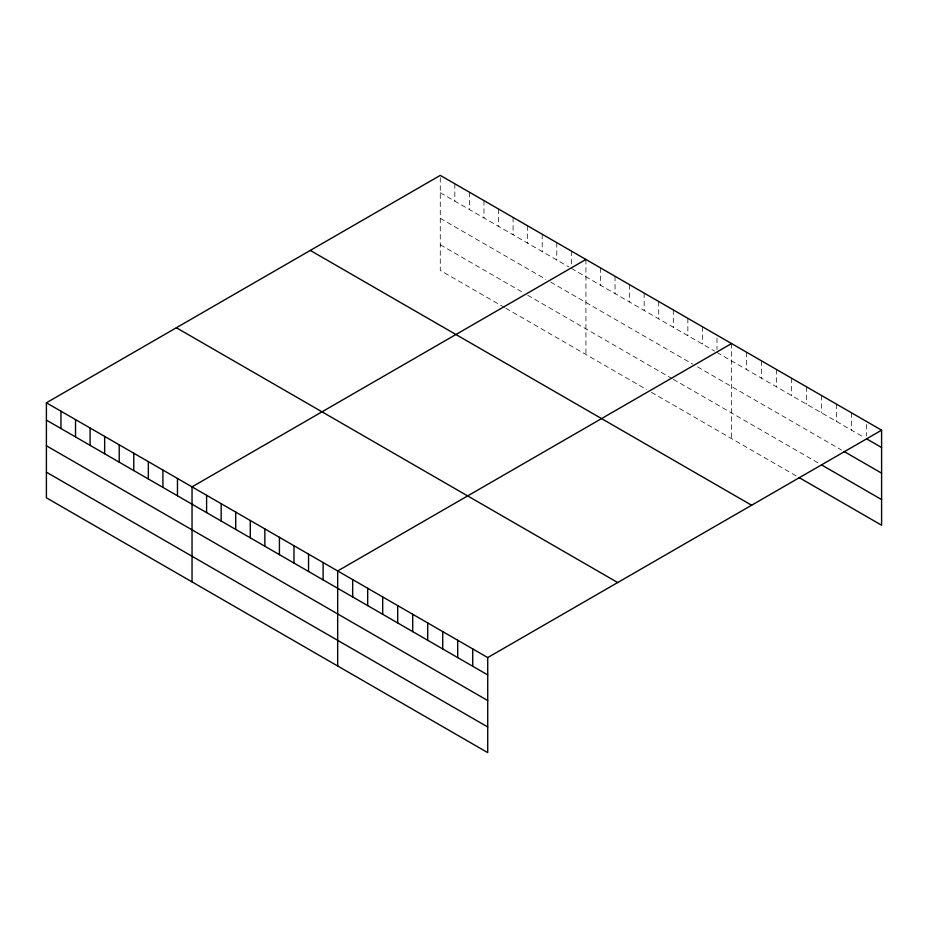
<?xml version="1.0" encoding="UTF-8"?>
<svg xmlns="http://www.w3.org/2000/svg" width="928" height="928" viewBox="0 0 928 928"><rect width="100%" height="100%" fill="white"/><g stroke="black" fill="none" stroke-linecap="round" stroke-linejoin="round"><path stroke-width="0.7" stroke-dasharray="4.64 3.48" d="M440.278 192.722L568.922 266.997M571.346 268.389L714.56 351.074M716.984 352.478L864.096 437.413M440.278 218.358L545.861 279.316M550.71 282.124L692.717 364.101M697.566 366.908L841.592 450.057M440.278 244.772L522.8 292.424M527.661 295.232L672.081 378.612M673.299 379.308L820.329 464.197M504.6 307.551L440.278 270.419L440.278 175.38M505.806 308.258L646.596 389.54M651.444 392.335L796.572 476.122M866.59 424.409L866.59 435.963M851.591 412.856L851.591 430.186M836.58 404.19L836.58 421.532M821.582 395.525L821.582 412.867M806.571 386.872L806.571 404.202M791.572 378.206L791.572 395.537M776.562 369.541L776.562 386.872M761.563 360.876L761.563 378.218M746.553 352.211L746.553 369.553M731.554 343.546L731.554 438.584M716.984 338.036L716.984 349.589M702.426 326.737L702.426 344.068M687.857 318.327L687.857 335.658M673.299 309.917L673.299 327.248M658.729 301.507L658.729 318.849M644.171 293.097L644.171 310.439M629.602 284.687L629.602 302.029M615.044 276.289L615.044 293.619M600.474 267.879L600.474 285.209M585.916 259.469L585.916 354.496M571.346 251.059L571.346 265.501M556.788 242.649L556.788 259.991M542.219 234.239L542.219 251.581M527.661 225.829L527.661 243.171M513.091 217.43L513.091 234.761M498.533 209.02L498.533 226.351M483.964 200.61L483.964 217.941M469.406 192.2L469.406 209.531M454.836 183.79L454.836 201.132"/><path stroke-width="1.39" d="M46.4 402.787L487.722 657.581L487.722 752.62L46.4 497.814L46.4 402.787L440.278 175.38L881.6 430.186L881.6 525.213L799.078 477.572M585.916 259.469L192.038 486.864L192.038 581.902M731.554 343.546L337.676 570.952L337.676 665.979M487.722 657.581L881.6 430.186M866.59 438.851L881.6 447.516M844.086 451.495L881.6 473.152M821.582 464.916L881.6 499.577M310.3 250.432L751.622 505.226M176.378 327.746L617.7 582.54M46.4 420.117L487.722 674.923M46.4 445.765L487.722 700.559M46.4 472.178L487.722 726.972M472.723 648.916L472.723 666.258M457.713 640.262L457.713 657.592M442.714 631.597L442.714 648.927M427.704 622.932L427.704 640.262M412.705 614.266L412.705 631.597M397.694 605.601L397.694 622.943M382.696 596.936L382.696 614.278M367.685 588.282L367.685 605.613M352.675 579.617L352.675 596.948M323.106 562.542L323.106 579.884M308.548 554.132L308.548 571.474M293.979 545.722L293.979 563.064M279.421 537.324L279.421 554.654M264.851 528.914L264.851 546.244M250.293 520.504L250.293 537.834M235.724 512.094L235.724 529.424M221.166 503.684L221.166 521.026M206.596 495.274L206.596 512.616M177.468 478.465L177.468 495.796M162.91 470.055L162.91 487.386M148.341 461.645L148.341 478.976M133.783 453.235L133.783 470.566M119.213 444.825L119.213 462.167M104.655 436.415L104.655 453.757M90.086 428.005L90.086 445.347M75.528 419.607L75.528 436.937M60.958 411.197L60.958 428.527"/></g></svg>
